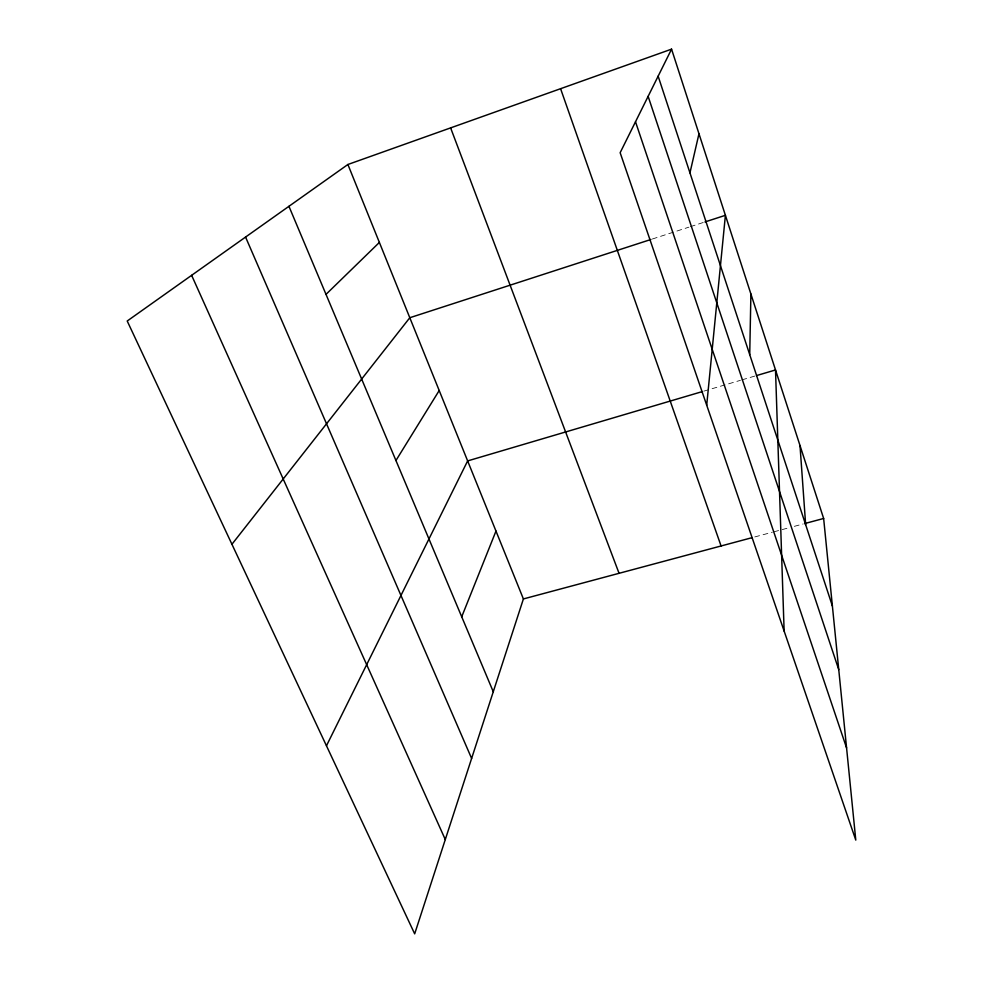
<?xml version="1.0" encoding="UTF-8"?>
<svg xmlns="http://www.w3.org/2000/svg" width="983" height="983" viewBox="0 0 983 983"><rect width="100%" height="100%" fill="white"/><g stroke="black" fill="none" stroke-linecap="round" stroke-linejoin="round"><path stroke-width="0.74" stroke-dasharray="4.92 3.69" d="M652.38 239.004L688.886 227.159M690.349 226.68L703.496 222.416M703.853 391.136L740.42 380.335M741.882 379.893L755.042 376.01M754.772 536.939L772.355 532.221M773.83 531.828L788.477 527.908M794.338 526.335L803.123 523.976"/><path stroke-width="1.47" d="M749.722 354.617L750.901 293.991M706.703 405.217L725.405 215.314L704.958 221.949M689.955 172.873L698.974 133.749M347.896 164.493L523.398 598.942L414.679 933.85L127.212 321.011L347.896 164.493L671.561 49.15L823.643 518.483L855.788 840.096L620.15 152.709L671.561 49.15M461.715 616.796L495.985 531.078M326.467 745.778L467.638 460.916L702.39 391.566M395.94 460.523L439.204 390.521M231.939 544.275L409.8 317.73L650.918 239.483M326.012 294.372L379.377 242.432M756.505 375.58L775.513 369.964L784.127 631.074M523.398 598.942L751.848 537.726M804.598 523.583L823.643 518.483M191.636 275.326L445.287 839.543M245.566 237.063L471.619 758.434M288.941 206.307L493.269 691.749M450.619 127.888L619.057 573.31M560.58 88.691L721.08 545.97M635.497 121.781L846.572 747.903M648.129 96.334L838.745 669.644M658.143 76.158L832.392 606.007M800.002 445.52L805.655 524.701"/></g></svg>
